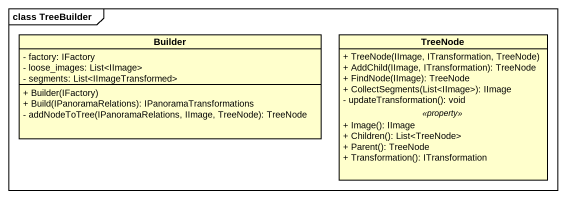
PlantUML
@startuml
mainframe class TreeBuilder
hide circle
hide empty members
skinparam classAttributeIconSize 0
class Builder {
  - factory: IFactory
  - loose_images: List<IImage>
  - segments: List<IImageTransformed>
  + Builder(IFactory)
  + Build(IPanoramaRelations): IPanoramaTransformations
  - addNodeToTree(IPanoramaRelations, IImage, TreeNode): TreeNode
}
class TreeNode {
  + TreeNode(IImage, ITransformation, TreeNode)
  + AddChild(IImage, ITransformation): TreeNode
  + FindNode(IImage): TreeNode
  + CollectSegments(List<IImage>): IImage
  - updateTransformation(): void
  .. <<property>> ..
  + Image(): IImage
  + Children(): List<TreeNode>
  + Parent(): TreeNode
  + Transformation(): ITransformation
}
@enduml
